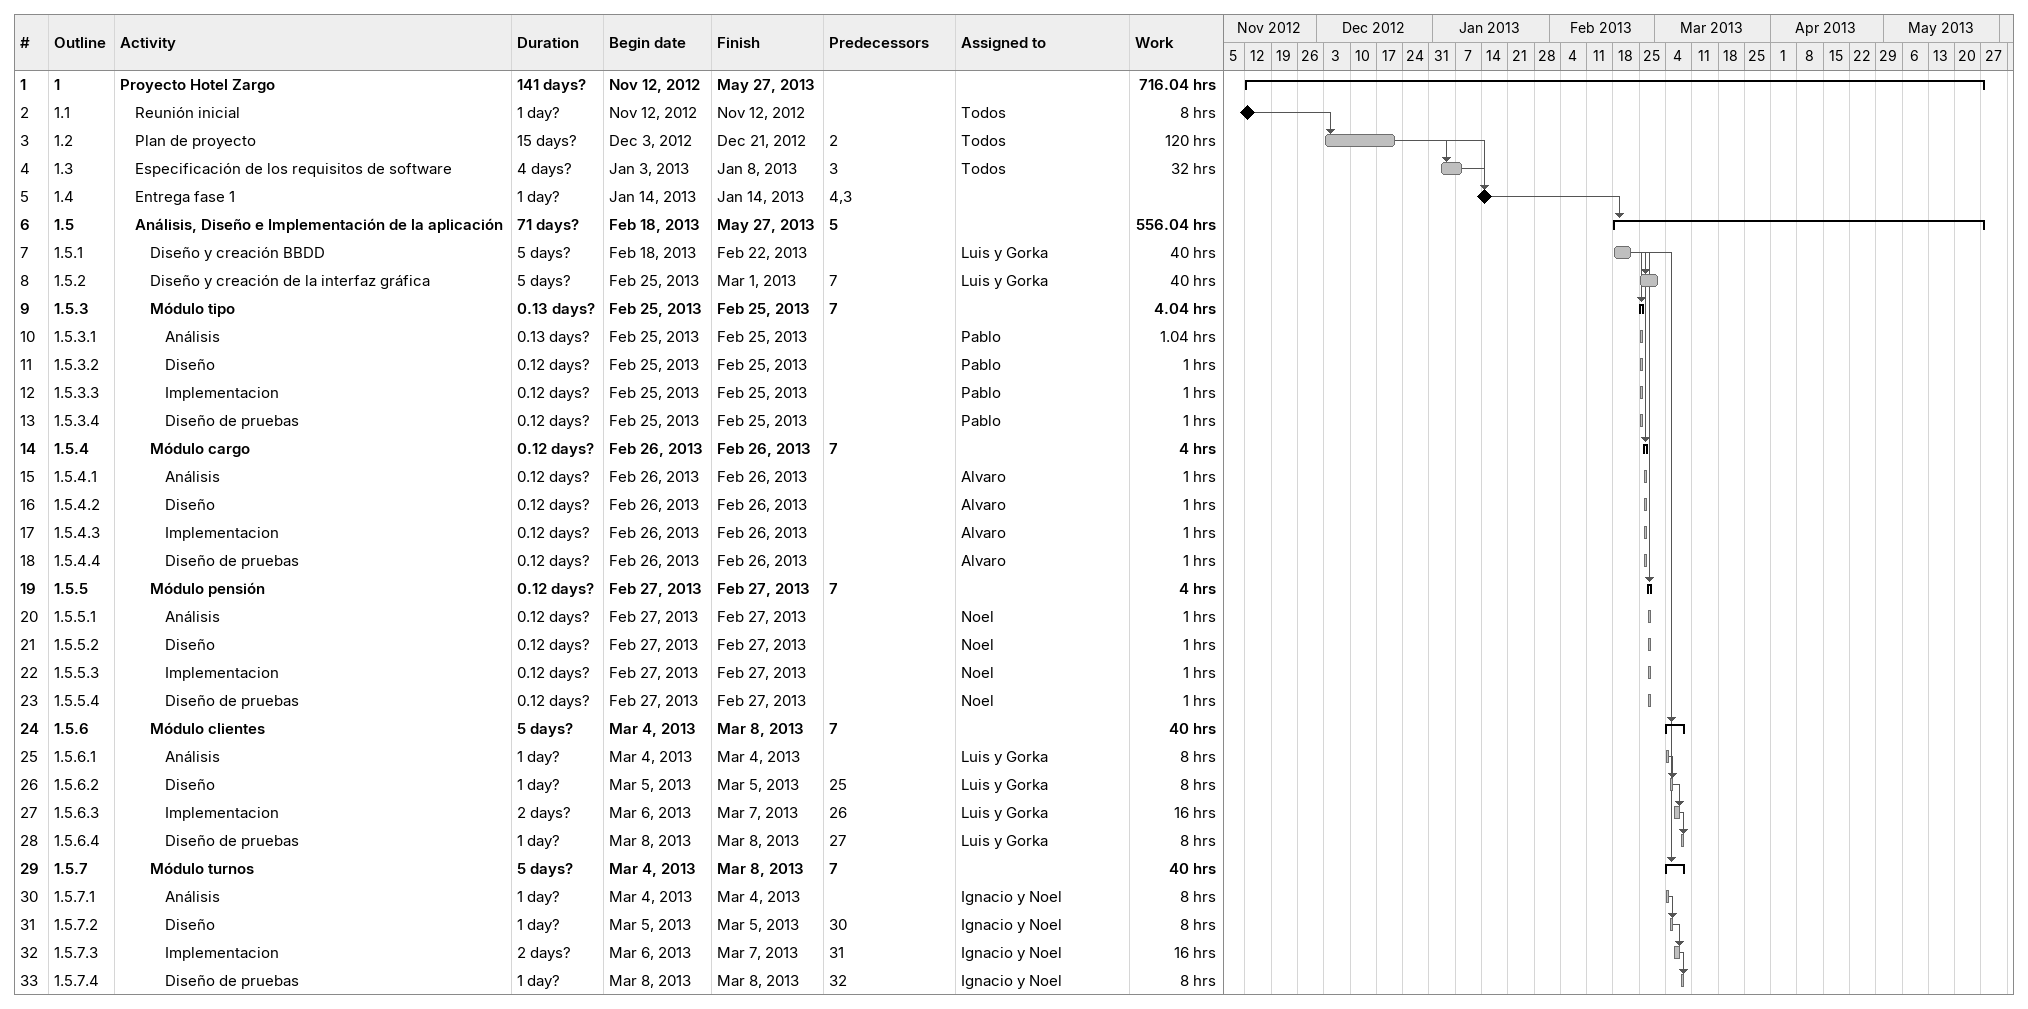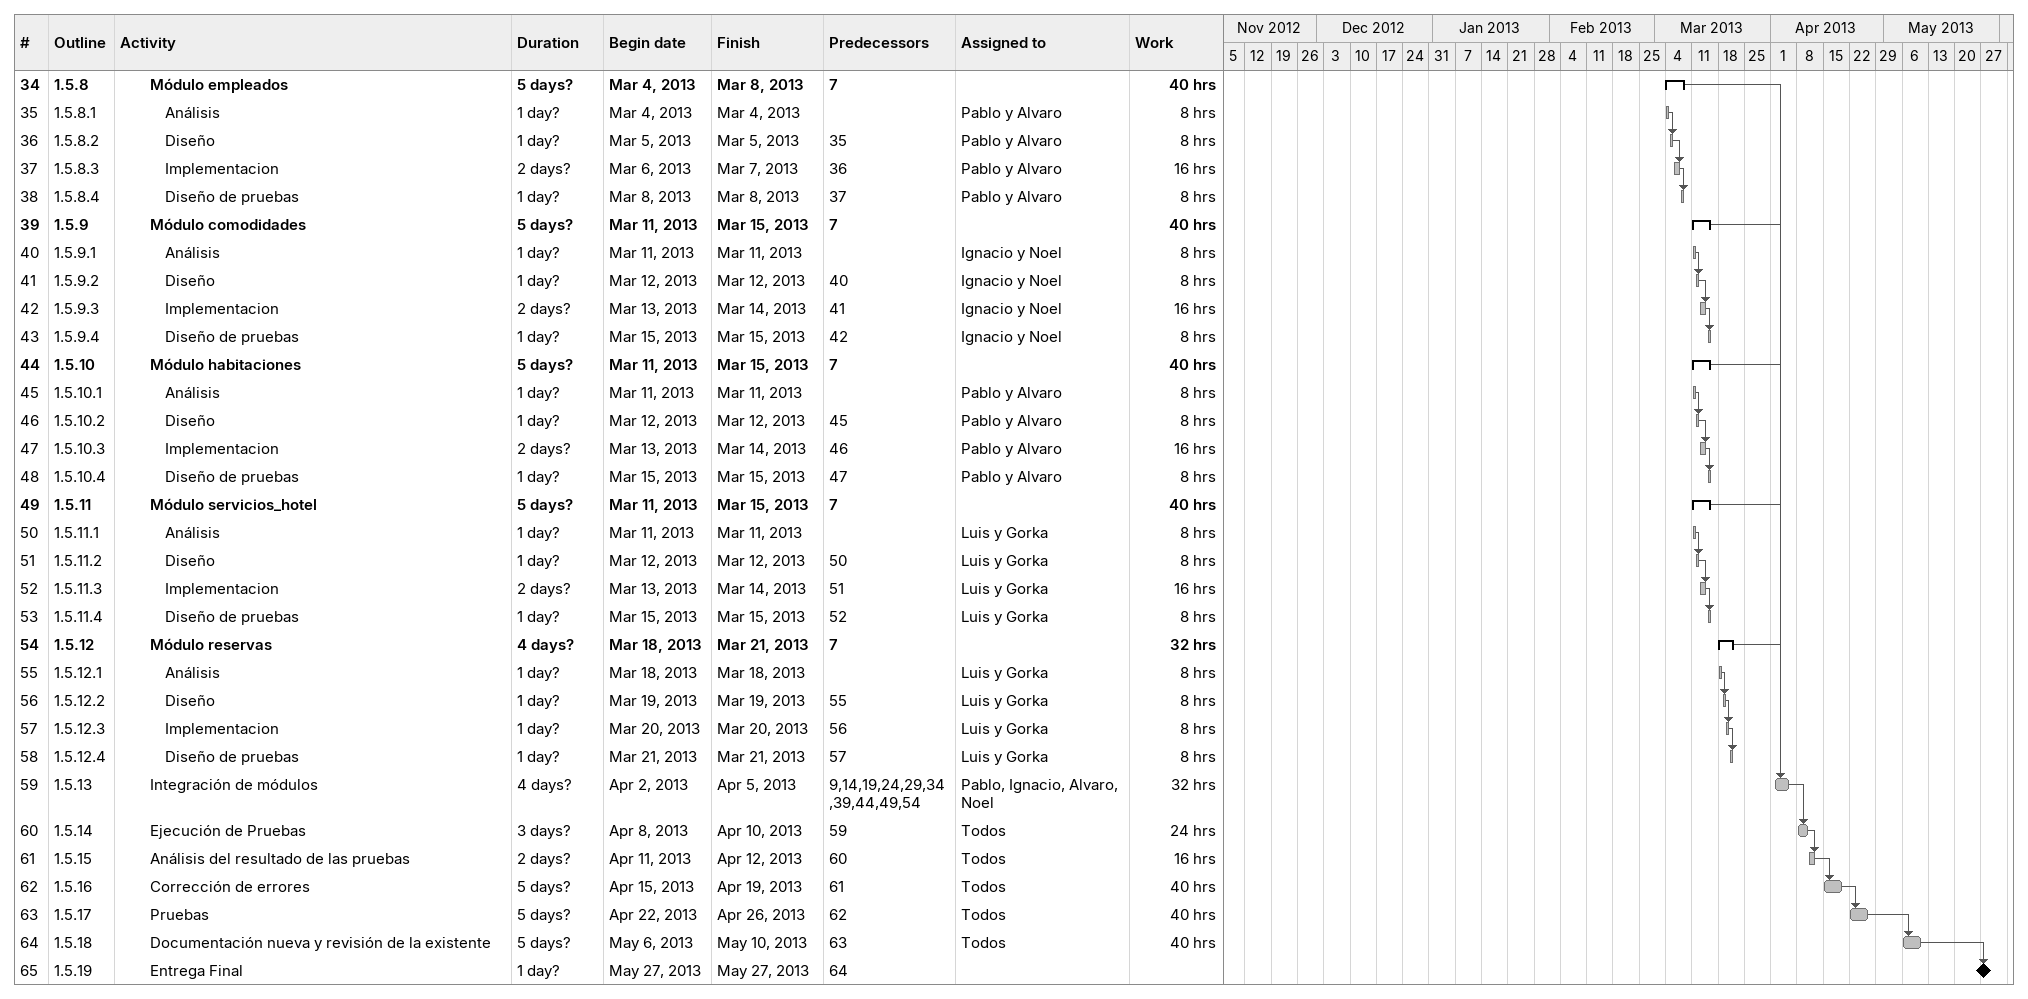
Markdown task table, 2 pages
| ID | WBS | Task | Duration | Start | Finish | Predecessors | Resources | Work (h) |
|---|---|---|---|---|---|---|---|---|
| 1 | 1 | **Proyecto Hotel Zargo** | 141d? | 2012-11-12 | 2013-05-27 |  |  | 716.04 |
| 2 | 1.1 | Reunión inicial | 1d? | 2012-11-12 | 2012-11-12 |  | Todos | 8 |
| 3 | 1.2 | Plan de proyecto | 15d? | 2012-12-03 | 2012-12-21 | 2 | Todos | 120 |
| 4 | 1.3 | Especificación de los requisitos de software | 4d? | 2013-01-03 | 2013-01-08 | 3 | Todos | 32 |
| 5 | 1.4 | Entrega fase 1 | 1d? | 2013-01-14 | 2013-01-14 | 4, 3 |  |  |
| 6 | 1.5 | **Análisis, Diseño e Implementación de la aplicación** | 71d? | 2013-02-18 | 2013-05-27 | 5 |  | 556.04 |
| 7 | 1.5.1 | Diseño y creación BBDD | 5d? | 2013-02-18 | 2013-02-22 |  | Luis y Gorka | 40 |
| 8 | 1.5.2 | Diseño y creación de la interfaz gráfica | 5d? | 2013-02-25 | 2013-03-01 | 7 | Luis y Gorka | 40 |
| 9 | 1.5.3 | **Módulo tipo** | 0.13d? | 2013-02-25 | 2013-02-25 | 7 |  | 4.04 |
| 10 | 1.5.3.1 | Análisis | 0.13d? | 2013-02-25 | 2013-02-25 |  | Pablo | 1.04 |
| 11 | 1.5.3.2 | Diseño | 0.12d? | 2013-02-25 | 2013-02-25 |  | Pablo | 1 |
| 12 | 1.5.3.3 | Implementacion | 0.12d? | 2013-02-25 | 2013-02-25 |  | Pablo | 1 |
| 13 | 1.5.3.4 | Diseño de pruebas | 0.12d? | 2013-02-25 | 2013-02-25 |  | Pablo | 1 |
| 14 | 1.5.4 | **Módulo cargo** | 0.12d? | 2013-02-26 | 2013-02-26 | 7 |  | 4 |
| 15 | 1.5.4.1 | Análisis | 0.12d? | 2013-02-26 | 2013-02-26 |  | Alvaro | 1 |
| 16 | 1.5.4.2 | Diseño | 0.12d? | 2013-02-26 | 2013-02-26 |  | Alvaro | 1 |
| 17 | 1.5.4.3 | Implementacion | 0.12d? | 2013-02-26 | 2013-02-26 |  | Alvaro | 1 |
| 18 | 1.5.4.4 | Diseño de pruebas | 0.12d? | 2013-02-26 | 2013-02-26 |  | Alvaro | 1 |
| 19 | 1.5.5 | **Módulo pensión** | 0.12d? | 2013-02-27 | 2013-02-27 | 7 |  | 4 |
| 20 | 1.5.5.1 | Análisis | 0.12d? | 2013-02-27 | 2013-02-27 |  | Noel | 1 |
| 21 | 1.5.5.2 | Diseño | 0.12d? | 2013-02-27 | 2013-02-27 |  | Noel | 1 |
| 22 | 1.5.5.3 | Implementacion | 0.12d? | 2013-02-27 | 2013-02-27 |  | Noel | 1 |
| 23 | 1.5.5.4 | Diseño de pruebas | 0.12d? | 2013-02-27 | 2013-02-27 |  | Noel | 1 |
| 24 | 1.5.6 | **Módulo clientes** | 5d? | 2013-03-04 | 2013-03-08 | 7 |  | 40 |
| 25 | 1.5.6.1 | Análisis | 1d? | 2013-03-04 | 2013-03-04 |  | Luis y Gorka | 8 |
| 26 | 1.5.6.2 | Diseño | 1d? | 2013-03-05 | 2013-03-05 | 25 | Luis y Gorka | 8 |
| 27 | 1.5.6.3 | Implementacion | 2d? | 2013-03-06 | 2013-03-07 | 26 | Luis y Gorka | 16 |
| 28 | 1.5.6.4 | Diseño de pruebas | 1d? | 2013-03-08 | 2013-03-08 | 27 | Luis y Gorka | 8 |
| 29 | 1.5.7 | **Módulo turnos** | 5d? | 2013-03-04 | 2013-03-08 | 7 |  | 40 |
| 30 | 1.5.7.1 | Análisis | 1d? | 2013-03-04 | 2013-03-04 |  | Ignacio y Noel | 8 |
| 31 | 1.5.7.2 | Diseño | 1d? | 2013-03-05 | 2013-03-05 | 30 | Ignacio y Noel | 8 |
| 32 | 1.5.7.3 | Implementacion | 2d? | 2013-03-06 | 2013-03-07 | 31 | Ignacio y Noel | 16 |
| 33 | 1.5.7.4 | Diseño de pruebas | 1d? | 2013-03-08 | 2013-03-08 | 32 | Ignacio y Noel | 8 |
| 34 | 1.5.8 | **Módulo empleados** | 5d? | 2013-03-04 | 2013-03-08 | 7 |  | 40 |
| 35 | 1.5.8.1 | Análisis | 1d? | 2013-03-04 | 2013-03-04 |  | Pablo y Alvaro | 8 |
| 36 | 1.5.8.2 | Diseño | 1d? | 2013-03-05 | 2013-03-05 | 35 | Pablo y Alvaro | 8 |
| 37 | 1.5.8.3 | Implementacion | 2d? | 2013-03-06 | 2013-03-07 | 36 | Pablo y Alvaro | 16 |
| 38 | 1.5.8.4 | Diseño de pruebas | 1d? | 2013-03-08 | 2013-03-08 | 37 | Pablo y Alvaro | 8 |
| 39 | 1.5.9 | **Módulo comodidades** | 5d? | 2013-03-11 | 2013-03-15 | 7 |  | 40 |
| 40 | 1.5.9.1 | Análisis | 1d? | 2013-03-11 | 2013-03-11 |  | Ignacio y Noel | 8 |
| 41 | 1.5.9.2 | Diseño | 1d? | 2013-03-12 | 2013-03-12 | 40 | Ignacio y Noel | 8 |
| 42 | 1.5.9.3 | Implementacion | 2d? | 2013-03-13 | 2013-03-14 | 41 | Ignacio y Noel | 16 |
| 43 | 1.5.9.4 | Diseño de pruebas | 1d? | 2013-03-15 | 2013-03-15 | 42 | Ignacio y Noel | 8 |
| 44 | 1.5.10 | **Módulo habitaciones** | 5d? | 2013-03-11 | 2013-03-15 | 7 |  | 40 |
| 45 | 1.5.10.1 | Análisis | 1d? | 2013-03-11 | 2013-03-11 |  | Pablo y Alvaro | 8 |
| 46 | 1.5.10.2 | Diseño | 1d? | 2013-03-12 | 2013-03-12 | 45 | Pablo y Alvaro | 8 |
| 47 | 1.5.10.3 | Implementacion | 2d? | 2013-03-13 | 2013-03-14 | 46 | Pablo y Alvaro | 16 |
| 48 | 1.5.10.4 | Diseño de pruebas | 1d? | 2013-03-15 | 2013-03-15 | 47 | Pablo y Alvaro | 8 |
| 49 | 1.5.11 | **Módulo servicios_hotel** | 5d? | 2013-03-11 | 2013-03-15 | 7 |  | 40 |
| 50 | 1.5.11.1 | Análisis | 1d? | 2013-03-11 | 2013-03-11 |  | Luis y Gorka | 8 |
| 51 | 1.5.11.2 | Diseño | 1d? | 2013-03-12 | 2013-03-12 | 50 | Luis y Gorka | 8 |
| 52 | 1.5.11.3 | Implementacion | 2d? | 2013-03-13 | 2013-03-14 | 51 | Luis y Gorka | 16 |
| 53 | 1.5.11.4 | Diseño de pruebas | 1d? | 2013-03-15 | 2013-03-15 | 52 | Luis y Gorka | 8 |
| 54 | 1.5.12 | **Módulo reservas** | 4d? | 2013-03-18 | 2013-03-21 | 7 |  | 32 |
| 55 | 1.5.12.1 | Análisis | 1d? | 2013-03-18 | 2013-03-18 |  | Luis y Gorka | 8 |
| 56 | 1.5.12.2 | Diseño | 1d? | 2013-03-19 | 2013-03-19 | 55 | Luis y Gorka | 8 |
| 57 | 1.5.12.3 | Implementacion | 1d? | 2013-03-20 | 2013-03-20 | 56 | Luis y Gorka | 8 |
| 58 | 1.5.12.4 | Diseño de pruebas | 1d? | 2013-03-21 | 2013-03-21 | 57 | Luis y Gorka | 8 |
| 59 | 1.5.13 | Integración de módulos | 4d? | 2013-04-02 | 2013-04-05 | 9, 14, 19, 24, 29, 34, 39, 44, 49, 54 | Pablo, Ignacio, Alvaro, Noel | 32 |
| 60 | 1.5.14 | Ejecución de Pruebas | 3d? | 2013-04-08 | 2013-04-10 | 59 | Todos | 24 |
| 61 | 1.5.15 | Análisis del resultado de las pruebas | 2d? | 2013-04-11 | 2013-04-12 | 60 | Todos | 16 |
| 62 | 1.5.16 | Corrección de errores | 5d? | 2013-04-15 | 2013-04-19 | 61 | Todos | 40 |
| 63 | 1.5.17 | Pruebas | 5d? | 2013-04-22 | 2013-04-26 | 62 | Todos | 40 |
| 64 | 1.5.18 | Documentación nueva y revisión de la existente | 5d? | 2013-05-06 | 2013-05-10 | 63 | Todos | 40 |
| 65 | 1.5.19 | Entrega Final | 1d? | 2013-05-27 | 2013-05-27 | 64 |  |  |
